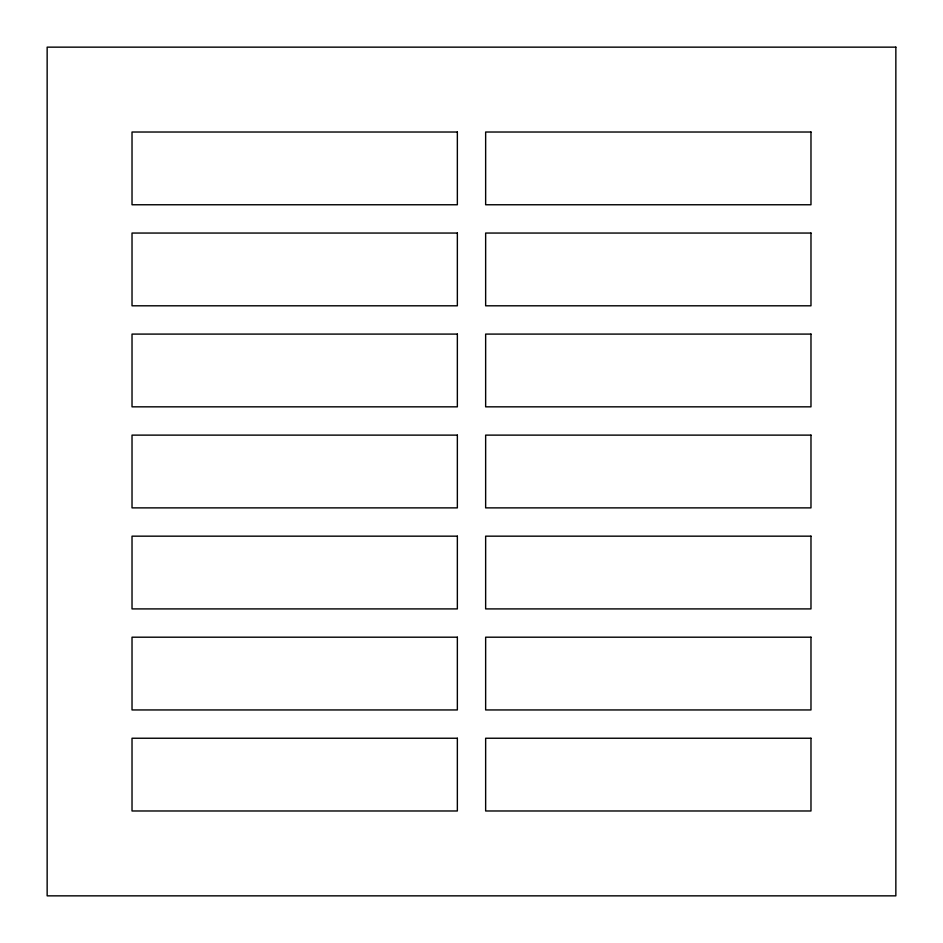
<?xml version="1.0" encoding="UTF-8"?>
<svg xmlns="http://www.w3.org/2000/svg" width="943" height="943" viewBox="0 0 943 943"><rect width="100%" height="100%" fill="white"/><g stroke="black" fill="none" stroke-linecap="round" stroke-linejoin="round"><path stroke-width="1.41" d="M895.85 47.15L47.15 47.15L47.15 895.85L895.85 895.85L895.85 47.15M457.355 132.02L132.02 132.02L132.02 204.761L457.355 204.761L457.355 132.02M810.98 132.02L485.645 132.02L485.645 204.761L810.98 204.761L810.98 132.02M457.355 233.051L132.02 233.051L132.02 305.803L457.355 305.803L457.355 233.051M810.98 233.051L485.645 233.051L485.645 305.803L810.98 305.803L810.98 233.051M457.355 334.093L132.02 334.093L132.02 406.834L457.355 406.834L457.355 334.093M810.98 334.093L485.645 334.093L485.645 406.834L810.98 406.834L810.98 334.093M457.355 435.124L132.02 435.124L132.02 507.876L457.355 507.876L457.355 435.124M810.98 435.124L485.645 435.124L485.645 507.876L810.98 507.876L810.98 435.124M457.355 536.166L132.02 536.166L132.02 608.907L457.355 608.907L457.355 536.166M810.98 536.166L485.645 536.166L485.645 608.907L810.98 608.907L810.98 536.166M457.355 637.197L132.02 637.197L132.02 709.949L457.355 709.949L457.355 637.197M810.98 637.197L485.645 637.197L485.645 709.949L810.98 709.949L810.98 637.197M457.355 738.239L132.02 738.239L132.02 810.98L457.355 810.98L457.355 738.239M810.98 738.239L485.645 738.239L485.645 810.98L810.98 810.98L810.98 738.239"/></g></svg>
